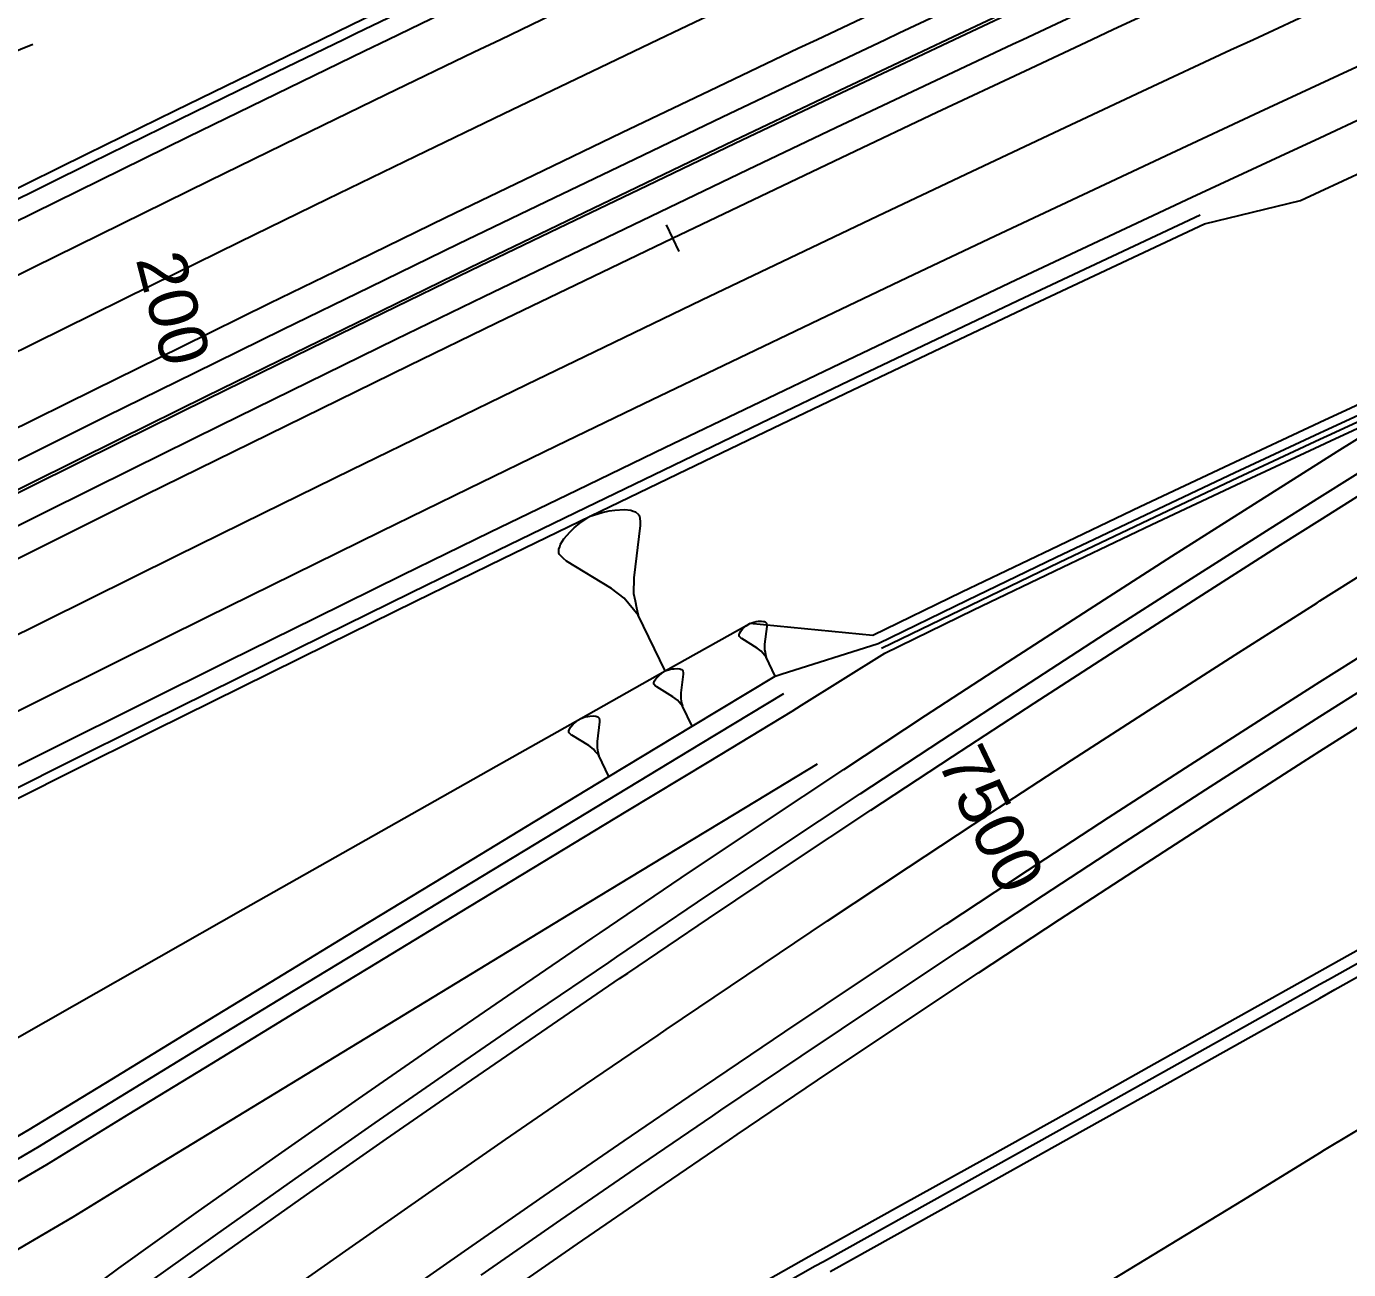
# Model space of a CAD drawing. Extents: x 387562 to 388546, y 804386 to 804945.
# Drawn here: x 388133.7 to 388201.5, y 804737 to 804800.7 of the extents above; entities that cross this region are included whole.
import ezdxf
from ezdxf.enums import TextEntityAlignment as Align

# ---------------------------------------------------------------- set-up
doc = ezdxf.new("R2010")
doc.units = 0
doc.layers.get('0').update_dxf_attribs({"linetype": 'CONTINUOUS'})
doc.styles.add('ARIAL', font='ARIAL.FON')

msp = doc.modelspace()

# ---------------------------------------------------------------- linework, layer by layer
at = {"color": 3}
msp.add_line((388166.5035, 804790.4888), (388167.1524, 804789.1365), dxfattribs=at)
at = {"color": 7}
for p, q in [((388162.0872, 804775.2111), (388162.6196, 804775.5701)), ((388162.6196, 804775.5701), (388163.2312, 804775.7657)), ((388163.2312, 804775.7657), (388163.5977, 804775.8425)), ((388163.5977, 804775.8425), (388163.8824, 804775.8796)), ((388163.8824, 804775.8796), (388164.3703, 804775.9142)), ((388164.3703, 804775.9142), (388164.6946, 804775.8697)), ((388164.6946, 804775.8697), (388164.816, 804775.8276)), ((388164.816, 804775.8276), (388164.9373, 804775.7855)), ((388164.9373, 804775.7855), (388165.0982, 804775.6617)), ((388165.0982, 804775.6617), (388165.1378, 804775.5799)), ((388165.1378, 804775.5799), (388165.175, 804775.2952)), ((388165.175, 804775.2952), (388165.1725, 804775.0921)), ((388161.2651, 804774.4089), (388161.5945, 804774.7704)), ((388161.5945, 804774.7704), (388161.8, 804774.9709)), ((388161.8, 804774.9709), (388162.0872, 804775.2111)), ((388165.1725, 804775.0921), (388164.8554, 804772.4154)), ((388161.015, 804773.8839), (388161.0571, 804774.0053)), ((388161.0571, 804774.0053), (388161.0992, 804774.1266)), ((388161.0992, 804774.1266), (388161.2651, 804774.4089)), ((388161.0125, 804773.6809), (388161.015, 804773.8839)), ((388161.0521, 804773.5992), (388161.0125, 804773.6809)), ((388161.2527, 804773.3937), (388161.0521, 804773.5992)), ((388161.4136, 804773.2698), (388161.2527, 804773.3937)), ((388163.7114, 804771.8608), (388161.4136, 804773.2698)), ((388164.8554, 804772.4154), (388164.8455, 804771.6033)), ((388164.3552, 804771.3656), (388163.7114, 804771.8608)), ((388164.5954, 804771.0783), (388164.3552, 804771.3656)), ((388164.8455, 804771.6033), (388164.9223, 804771.2368)), ((388164.9223, 804771.2368), (388164.999, 804770.8703)), ((388164.8356, 804770.7911), (388164.5954, 804771.0783)), ((388165.0758, 804770.5039), (388164.8356, 804770.7911)), ((388164.999, 804770.8703), (388165.0758, 804770.5039)), ((388166.4623, 804767.6439), (388165.0758, 804770.5039)), ((388170.4455, 804769.8069), (388170.5156, 804769.8751)), ((388170.5156, 804769.8751), (388170.6136, 804769.9567)), ((388170.6136, 804769.9567), (388170.7952, 804770.0786)), ((388170.7952, 804770.0786), (388171.0036, 804770.1448)), ((388171.0036, 804770.1448), (388171.1285, 804770.1707)), ((388171.1285, 804770.1707), (388171.2255, 804770.1831)), ((388171.2255, 804770.1831), (388171.3916, 804770.1946)), ((388171.3916, 804770.1946), (388171.5021, 804770.1792)), ((388171.5021, 804770.1792), (388171.5434, 804770.1648)), ((388171.5434, 804770.1648), (388171.5847, 804770.1504)), ((388171.6643, 804769.9141), (388171.5545, 804769.0027)), ((388171.5847, 804770.1504), (388171.6394, 804770.1081)), ((388171.6394, 804770.1081), (388171.6528, 804770.0802)), ((388171.6528, 804770.0802), (388171.6653, 804769.9832)), ((388171.6653, 804769.9832), (388171.6643, 804769.9141)), ((388170.2465, 804769.4363), (388170.2475, 804769.5054)), ((388170.26, 804769.4084), (388170.2465, 804769.4363)), ((388170.2475, 804769.5054), (388170.262, 804769.5467)), ((388170.3282, 804769.3383), (388170.26, 804769.4084)), ((388170.262, 804769.5467), (388170.2764, 804769.588)), ((388170.2764, 804769.588), (388170.3331, 804769.684)), ((388170.3829, 804769.296), (388170.3282, 804769.3383)), ((388170.3331, 804769.684), (388170.4455, 804769.8069)), ((388171.1645, 804768.8146), (388170.3829, 804769.296)), ((388171.3834, 804768.6455), (388171.1645, 804768.8146)), ((388171.465, 804768.5475), (388171.3834, 804768.6455)), ((388171.5466, 804768.4495), (388171.465, 804768.5475)), ((388171.5545, 804769.0027), (388171.5506, 804768.7261)), ((388171.5506, 804768.7261), (388171.5764, 804768.6012)), ((388171.5764, 804768.6012), (388171.6023, 804768.4764)), ((388171.6282, 804768.3515), (388171.5466, 804768.4495)), ((388171.6023, 804768.4764), (388171.6282, 804768.3515)), ((388172.0985, 804767.3765), (388171.6282, 804768.3515)), ((388165.9176, 804767.1267), (388165.9771, 804767.2279)), ((388165.9771, 804767.2279), (388166.095, 804767.3574)), ((388166.095, 804767.3574), (388166.1687, 804767.4292)), ((388166.1687, 804767.4292), (388166.2716, 804767.5153)), ((388166.2716, 804767.5153), (388166.4623, 804767.6439)), ((388166.4623, 804767.6439), (388166.6814, 804767.7139)), ((388166.6814, 804767.7139), (388166.8127, 804767.7414)), ((388166.8127, 804767.7414), (388166.9147, 804767.7547)), ((388166.9147, 804767.7547), (388167.0894, 804767.7671)), ((388167.0894, 804767.7671), (388167.2056, 804767.7512)), ((388167.2056, 804767.7512), (388167.2491, 804767.7361)), ((388167.2491, 804767.7361), (388167.2926, 804767.721)), ((388167.3768, 804767.4726), (388167.2632, 804766.5137)), ((388167.2926, 804767.721), (388167.3502, 804767.6767)), ((388167.3502, 804767.6767), (388167.3644, 804767.6474)), ((388167.3644, 804767.6474), (388167.3777, 804767.5454)), ((388167.3777, 804767.5454), (388167.3768, 804767.4726)), ((388165.8866, 804766.9671), (388165.8875, 804767.0398)), ((388165.9008, 804766.9378), (388165.8866, 804766.9671)), ((388165.8875, 804767.0398), (388165.9025, 804767.0833)), ((388165.9726, 804766.8642), (388165.9008, 804766.9378)), ((388165.9025, 804767.0833), (388165.9176, 804767.1267)), ((388166.0303, 804766.8198), (388165.9726, 804766.8642)), ((388166.8534, 804766.3151), (388166.0303, 804766.8198)), ((388167.2632, 804766.5137), (388167.2597, 804766.2228)), ((388167.084, 804766.1376), (388166.8534, 804766.3151)), ((388167.1701, 804766.0347), (388167.084, 804766.1376)), ((388167.2561, 804765.9318), (388167.1701, 804766.0347)), ((388167.3422, 804765.8289), (388167.2561, 804765.9318)), ((388167.2597, 804766.2228), (388167.2872, 804766.0915)), ((388167.2872, 804766.0915), (388167.3147, 804765.9602)), ((388167.3147, 804765.9602), (388167.3422, 804765.8289)), ((388167.8389, 804764.8044), (388167.3422, 804765.8289)), ((388161.9322, 804765.071), (388162.1321, 804765.2063)), ((388162.1321, 804765.2063), (388162.3618, 804765.2803)), ((388162.3618, 804765.2803), (388162.4995, 804765.3095)), ((388162.4995, 804765.3095), (388162.6066, 804765.3236)), ((388162.6066, 804765.3236), (388162.7899, 804765.337)), ((388162.7899, 804765.337), (388162.9119, 804765.3205)), ((388162.9119, 804765.3205), (388162.9575, 804765.3048)), ((388162.9575, 804765.3048), (388163.0031, 804765.289)), ((388163.0031, 804765.289), (388163.0637, 804765.2426)), ((388163.0637, 804765.2426), (388163.0787, 804765.2119)), ((388163.0787, 804765.2119), (388163.0928, 804765.1049)), ((388161.5294, 804764.495), (388161.5302, 804764.5713)), ((388161.5444, 804764.4643), (388161.5294, 804764.495)), ((388161.5302, 804764.5713), (388161.5459, 804764.6169)), ((388161.6199, 804764.3872), (388161.5444, 804764.4643)), ((388161.5459, 804764.6169), (388161.5617, 804764.6626)), ((388161.5617, 804764.6626), (388161.6238, 804764.7688)), ((388161.6238, 804764.7688), (388161.7473, 804764.905)), ((388161.7473, 804764.905), (388161.8245, 804764.9805)), ((388161.8245, 804764.9805), (388161.9322, 804765.071)), ((388163.0921, 804765.0286), (388162.9749, 804764.0222)), ((388163.0928, 804765.1049), (388163.0921, 804765.0286)), ((388161.6805, 804764.3408), (388161.6199, 804764.3872)), ((388162.5453, 804763.8129), (388161.6805, 804764.3408)), ((388162.7877, 804763.6272), (388162.5453, 804763.8129)), ((388162.9749, 804764.0222), (388162.9718, 804763.7169)), ((388162.8782, 804763.5194), (388162.7877, 804763.6272)), ((388162.9687, 804763.4116), (388162.8782, 804763.5194)), ((388163.0592, 804763.3038), (388162.9687, 804763.4116)), ((388162.9718, 804763.7169), (388163.0009, 804763.5792)), ((388163.0009, 804763.5792), (388163.03, 804763.4415)), ((388163.03, 804763.4415), (388163.0592, 804763.3038)), ((388163.5825, 804762.2298), (388163.0592, 804763.3038))]:
    msp.add_line(p, q, dxfattribs=at)
at = {"color": 1}
msp.add_line((388170.7952, 804770.0792), (388177.1051, 804769.4668), dxfattribs=at)
at = {"color": 1, "linetype": 'CONTINUOUS'}
for points in [[(388148.8302, 804800), (388150.4049, 804800.7654), (388154.9368, 804802.9569), (388159.4731, 804805.1393), (388164.0138, 804807.3127), (388168.5588, 804809.4769), (388173.1081, 804811.6321), (388177.6617, 804813.7782), (388182.2197, 804815.9152), (388186.7818, 804818.043), (388191.3482, 804820.1617), (388195.9189, 804822.2713), (388200, 804824.145)], [(388149.974, 804800), (388150.623, 804800.3155), (388155.154, 804802.5065), (388159.6894, 804804.6885), (388164.2292, 804806.8615), (388168.7733, 804809.0253), (388173.3217, 804811.18), (388177.8745, 804813.3257), (388182.4315, 804815.4622), (388186.9927, 804817.5897), (388191.5582, 804819.708), (388196.128, 804821.8171), (388200, 804823.5949)], [(388180.9142, 804800), (388183.5537, 804801.2439), (388188.0865, 804803.3692), (388192.6236, 804805.4853), (388197.1649, 804807.5923), (388200, 804808.9009)], [(388181.2661, 804800), (388183.6175, 804801.1082), (388188.1501, 804803.2333), (388192.6869, 804805.3493), (388197.2279, 804807.4562), (388200, 804808.7357)], [(388100, 804760.0513), (388102.7086, 804761.4492), (388107.162, 804763.7361), (388111.62, 804766.0142), (388116.0825, 804768.2834), (388120.5496, 804770.5436), (388125.0211, 804772.7948), (388129.4972, 804775.0372), (388133.9777, 804777.2705), (388138.4627, 804779.4949), (388142.9521, 804781.7104), (388147.4459, 804783.9168), (388151.9442, 804786.1143), (388156.4468, 804788.3027), (388160.9538, 804790.4822), (388165.4652, 804792.6526), (388169.9808, 804794.814), (388174.5008, 804796.9664), (388179.0251, 804799.1097), (388180.9142, 804800)], [(388100, 804759.8825), (388102.7773, 804761.3158), (388107.2304, 804763.6026), (388111.6881, 804765.8806), (388116.1504, 804768.1496), (388120.6171, 804770.4097), (388125.0884, 804772.6608), (388129.5642, 804774.903), (388134.0445, 804777.1362), (388138.5292, 804779.3605), (388143.0183, 804781.5758), (388147.5119, 804783.7821), (388152.0099, 804785.9794), (388156.5122, 804788.1678), (388161.019, 804790.3471), (388165.5301, 804792.5174), (388170.0455, 804794.6786), (388174.5652, 804796.8309), (388179.0892, 804798.9741), (388181.2661, 804800)], [(388100, 804775.0656), (388101.0754, 804775.6179), (388105.5571, 804777.9081), (388110.0434, 804780.1893), (388114.5343, 804782.4616), (388119.0297, 804784.7249), (388123.5296, 804786.9791), (388128.034, 804789.2244), (388132.5429, 804791.4607), (388137.0563, 804793.6879), (388141.5741, 804795.9062), (388146.0963, 804798.1153), (388149.974, 804800)], [(388100, 804775.6277), (388100.8474, 804776.0629), (388105.33, 804778.3535), (388109.8172, 804780.6352), (388114.309, 804782.9079), (388118.8053, 804785.1717), (388123.3061, 804787.4264), (388127.8114, 804789.6721), (388132.3212, 804791.9089), (388136.8355, 804794.1365), (388141.3542, 804796.3552), (388145.8773, 804798.5648), (388148.8302, 804800)], [(388200, 804750.8792), (388200.7713, 804751.311), (388205.0678, 804753.719), (388205.7206, 804754.0872), (388209.9748, 804756.5621), (388214.228, 804759.0435), (388218.4817, 804761.528), (388222.7361, 804764.0156), (388226.9912, 804766.5063), (388231.247, 804769.0001), (388235.5037, 804771.497), (388239.7611, 804773.9972), (388243.5006, 804776.1887), (388244.0229, 804776.4927), (388248.2626, 804779.0434), (388252.4276, 804781.7681), (388256.5613, 804784.572), (388260.6982, 804787.3772), (388264.8375, 804790.1862), (388268.9792, 804792.9989), (388273.12, 804795.823), (388277.2895, 804798.5901), (388279.4763, 804800)], [(388200, 804752.2518), (388200.1213, 804752.3197), (388204.4219, 804754.7303), (388208.7192, 804757.1419), (388205.2117, 804755.1698), (388209.4665, 804757.6491), (388213.7218, 804760.1315), (388217.9778, 804762.617), (388222.2343, 804765.1056), (388226.4916, 804767.5973), (388230.7496, 804770.0921), (388235.0084, 804772.5901), (388239.2681, 804775.0912), (388243.0095, 804777.2836), (388243.5321, 804777.5878), (388247.7739, 804780.1394), (388251.9412, 804782.865), (388256.077, 804785.6699), (388260.2161, 804788.4761), (388264.3576, 804791.286), (388268.5015, 804794.0997), (388272.6445, 804796.9248), (388276.8162, 804799.6928), (388277.2927, 804800)], [(388200, 804763.523), (388203.3361, 804765.6445), (388207.5321, 804768.2893), (388211.7386, 804770.9173), (388215.9556, 804773.5285), (388220.1831, 804776.1228), (388224.4208, 804778.7002), (388228.6689, 804781.2606), (388232.9272, 804783.8039), (388237.1956, 804786.3303), (388241.4942, 804788.8515), (388245.7667, 804791.5173), (388247.4925, 804792.6569), (388249.9407, 804794.266), (388254.1097, 804796.987), (388258.2906, 804799.6919), (388258.771, 804800)], [(388200, 804778.3176), (388200.8878, 804778.8772), (388205.1368, 804781.5317), (388209.3963, 804784.1692), (388213.6663, 804786.7897), (388217.9468, 804789.393), (388222.2377, 804791.9792), (388226.5389, 804794.5482), (388230.8503, 804797.1), (388235.1719, 804799.6346), (388235.8008, 804800)], [(388200, 804780.3849), (388204.5442, 804782.4845), (388208.8075, 804785.1243), (388213.0814, 804787.7471), (388217.3657, 804790.3528), (388221.6605, 804792.9413), (388225.9655, 804795.5127), (388230.2808, 804798.0667), (388233.5772, 804800)], [(388200, 804792.2065), (388203.5275, 804793.8432), (388208.0455, 804795.9284), (388212.5676, 804798.0047), (388216.9366, 804800)], [(388131.3716, 804760.1499), (388135.8223, 804762.3796), (388140.2775, 804764.6003), (388144.7371, 804766.8121), (388149.2012, 804769.015), (388153.6696, 804771.209), (388158.1424, 804773.394), (388162.6196, 804775.5701), (388167.1011, 804777.7373), (388171.587, 804779.8954), (388176.0771, 804782.0446), (388180.5716, 804784.1848), (388185.0703, 804786.316), (388189.5733, 804788.4382), (388194.0805, 804790.5514), (388199.0137, 804791.7489), (388200, 804792.2065)], [(388100, 804744.6791), (388100.1118, 804744.7374), (388104.5318, 804747.0296), (388108.9564, 804749.3129), (388113.3855, 804751.5874), (388117.8191, 804753.8531), (388122.2573, 804756.1098), (388126.7, 804758.3577), (388131.1472, 804760.5967), (388135.5988, 804762.8268), (388140.0549, 804765.048), (388144.5154, 804767.2603), (388148.9804, 804769.4636), (388153.4497, 804771.6581), (388157.9234, 804773.8435), (388162.4015, 804776.02), (388166.8839, 804778.1876), (388171.3707, 804780.3462), (388175.8617, 804782.4958), (388180.3571, 804784.6364), (388184.8567, 804786.7681), (388189.3606, 804788.8907), (388193.8687, 804791.0043)], [(388200, 804742.9557), (388200.2411, 804743.1047), (388204.4376, 804745.6213), (388208.6317, 804748.1395), (388212.8235, 804750.6593), (388208.5409, 804748.0873), (388212.698, 804750.7387), (388216.8039, 804753.5063), (388220.9402, 804756.2154), (388225.1077, 804758.8638), (388229.3209, 804761.4188), (388233.5254, 804763.9981), (388237.6813, 804766.6908), (388241.9103, 804769.2283), (388245.6248, 804771.453), (388246.1437, 804771.7617), (388250.3551, 804774.3503), (388254.4921, 804777.113), (388258.5978, 804779.955), (388262.7069, 804782.7984), (388266.8186, 804785.6457), (388270.9328, 804788.4968)], [(388177.1051, 804769.4668), (388181.6618, 804771.6855), (388186.2252, 804773.8846), (388190.7952, 804776.0641), (388195.3718, 804778.2239), (388199.9548, 804780.364), (388200, 804780.3849)], [(388134.4572, 804734.0453), (388138.4695, 804737.0469), (388142.5516, 804739.9514), (388146.6453, 804742.8396), (388150.7505, 804745.7113), (388154.8672, 804748.5667), (388158.9953, 804751.4055), (388162.7238, 804753.9488), (388163.1347, 804754.2278), (388167.2854, 804757.0336), (388171.4472, 804759.8227), (388175.6202, 804762.5951), (388179.8042, 804765.3508), (388183.9992, 804768.0898), (388188.2051, 804770.812), (388192.4219, 804773.5173), (388196.6495, 804776.2057), (388200, 804778.3176)], [(388172.0986, 804767.3768), (388172.3946, 804767.4712), (388177.3793, 804769.0487)], [(388172.967, 804765.5747), (388173.4486, 804765.8779), (388177.7083, 804768.5469)], [(388100, 804722.3401), (388100.4918, 804722.5896), (388104.8989, 804724.8209), (388109.1595, 804727.3336), (388113.4227, 804729.8435), (388117.6885, 804732.3506), (388121.957, 804734.8551), (388126.2281, 804737.3568), (388130.5019, 804739.8558), (388134.7783, 804742.3521), (388139.0089, 804744.9424), (388143.2427, 804747.5303), (388147.4795, 804750.1156), (388151.7195, 804752.6984), (388155.9627, 804755.2787), (388160.209, 804757.8566), (388164.4586, 804760.4319), (388168.7113, 804763.0047), (388172.9674, 804765.5751)], [(388157.8952, 804735.4544), (388161.9708, 804738.2813), (388166.0576, 804741.0918), (388169.7489, 804743.6096), (388170.1557, 804743.8859), (388174.265, 804746.6637), (388178.3853, 804749.4249), (388182.5166, 804752.1697), (388186.6589, 804754.8979), (388190.812, 804757.6095), (388194.976, 804760.3045), (388199.1507, 804762.9829), (388200, 804763.523)], [(388100, 804718.9766), (388101.8863, 804719.9333), (388106.288, 804722.1619), (388110.5433, 804724.6718), (388114.8012, 804727.1789), (388119.0617, 804729.6833), (388123.3248, 804732.185), (388127.5905, 804734.684), (388131.859, 804737.1803), (388136.1301, 804739.6739), (388140.3553, 804742.2615), (388144.5837, 804744.8467), (388148.8152, 804747.4293), (388153.0498, 804750.0095), (388157.2876, 804752.5871), (388161.5285, 804755.1623), (388165.7727, 804757.735), (388170.0201, 804760.3052), (388174.2707, 804762.873)], [(388169.9275, 804735.4403), (388173.8122, 804737.6295), (388174.2411, 804737.8682), (388178.5643, 804740.2759), (388182.8834, 804742.6838), (388187.1985, 804745.092), (388191.5097, 804747.5007), (388195.8173, 804749.9098), (388200, 804752.2518)], [(388174.9151, 804736.8754), (388179.2343, 804739.2804), (388183.5494, 804741.6856), (388187.8605, 804744.0912), (388192.1678, 804746.4972), (388196.4713, 804748.9037), (388200, 804750.8792)], [(388130.4037, 804700), (388133.9089, 804701.2471), (388134.9611, 804701.7285), (388138.4446, 804703.3626), (388142.8851, 804705.7256), (388146.6995, 804708.9354), (388150.5046, 804711.9045), (388154.6832, 804714.3556), (388158.8651, 804716.9265), (388163.0165, 804719.5362), (388167.2004, 804722.0957), (388171.4223, 804724.5961), (388175.3473, 804727.5252), (388178.9589, 804730.0549), (388179.3585, 804730.3303), (388183.5316, 804732.8958), (388187.7143, 804735.4439), (388191.8947, 804737.9926), (388196.0787, 804740.5332), (388200, 804742.9557)]]:
    msp.add_lwpolyline(points, dxfattribs=at)
at = {"color": 2, "linetype": 'CONTINUOUS'}
for points in [[(388152.2677, 804800), (388155.5885, 804801.6058), (388160.1221, 804803.787), (388164.66, 804805.959), (388169.2023, 804808.122), (388173.749, 804810.2759), (388178.2999, 804812.4207), (388182.8551, 804814.5564), (388187.4145, 804816.683), (388191.9782, 804818.8004), (388196.5461, 804820.9087), (388200, 804822.4945)], [(388177.7512, 804800), (388178.4484, 804800.3303), (388182.9794, 804802.4657), (388187.5147, 804804.592), (388192.0542, 804806.7093), (388196.5979, 804808.8175), (388200, 804810.3877)], [(388184.7874, 804800), (388188.7855, 804801.8745), (388193.3195, 804803.9892), (388197.8578, 804806.0949), (388200, 804807.0836)], [(388100, 804761.5705), (388102.0907, 804762.6495), (388106.5465, 804764.9377), (388111.0069, 804767.217), (388115.4718, 804769.4873), (388119.9413, 804771.7488), (388124.4152, 804774.0012), (388128.8937, 804776.2448), (388133.3766, 804778.4794), (388137.864, 804780.705), (388142.3559, 804782.9216), (388146.8521, 804785.1292), (388151.3528, 804787.3279), (388155.8579, 804789.5175), (388160.3673, 804791.6981), (388164.8811, 804793.8697), (388169.3992, 804796.0323), (388173.9216, 804798.1858), (388177.7512, 804800)], [(388100, 804758.1946), (388103.4639, 804759.9822), (388107.9143, 804762.2676), (388112.3693, 804764.5442), (388116.8289, 804766.8118), (388121.293, 804769.0705), (388125.7616, 804771.3203), (388130.2347, 804773.5612), (388134.7123, 804775.7931), (388139.1943, 804778.016), (388143.6808, 804780.23), (388148.1717, 804782.435), (388152.6669, 804784.631), (388157.1666, 804786.818), (388161.6706, 804788.996), (388166.179, 804791.165), (388170.6917, 804793.325), (388175.2087, 804795.4759), (388179.73, 804797.6178), (388184.2556, 804799.7507), (388184.7874, 804800)], [(388100, 804773.9415), (388101.5313, 804774.7278), (388106.0113, 804777.0171), (388110.4958, 804779.2975), (388114.9849, 804781.5688), (388119.4785, 804783.8312), (388123.9766, 804786.0846), (388128.4793, 804788.329), (388132.9864, 804790.5644), (388137.4979, 804792.7907), (388142.0139, 804795.0081), (388146.5344, 804797.2164), (388151.0592, 804799.4156), (388152.2677, 804800)], [(388200, 804776.5445), (388201.6851, 804777.6067), (388205.929, 804780.258), (388210.1834, 804782.8923), (388214.4484, 804785.5097), (388218.7237, 804788.1099), (388223.0095, 804790.693), (388227.3055, 804793.2589), (388231.6118, 804795.8077), (388235.9282, 804798.3392), (388238.7862, 804800)], [(388200, 804765.3006), (388202.5337, 804766.9118), (388206.7348, 804769.5598), (388210.9464, 804772.1911), (388215.1685, 804774.8054), (388219.4011, 804777.4028), (388223.644, 804779.9833), (388227.8972, 804782.5468), (388232.1606, 804785.0933), (388236.4341, 804787.6226), (388240.7178, 804790.1349), (388244.9336, 804792.7647), (388246.6233, 804793.9249), (388249.0443, 804795.5803), (388253.1677, 804798.3802), (388255.5738, 804800)], [(388200, 804794.9625), (388202.4776, 804796.112), (388207.0001, 804798.1994), (388210.9219, 804800)], [(388100, 804745.8059), (388104.0723, 804747.9178), (388108.4986, 804750.202), (388112.9295, 804752.4774), (388117.365, 804754.744), (388121.8049, 804757.0017), (388126.2494, 804759.2505), (388130.6984, 804761.4904), (388135.1518, 804763.7214), (388139.6097, 804765.9434), (388144.072, 804768.1566), (388148.5387, 804770.3608), (388153.0099, 804772.5561), (388157.4854, 804774.7425), (388161.9652, 804776.9199), (388166.4495, 804779.0883), (388170.938, 804781.2478), (388175.4309, 804783.3982), (388179.928, 804785.5397), (388184.4295, 804787.6722), (388188.9351, 804789.7957), (388193.4451, 804791.9102), (388197.9592, 804794.0156), (388200, 804794.9625)], [(388139.3415, 804735.8264), (388143.4188, 804738.7275), (388147.5076, 804741.6122), (388151.6079, 804744.4805), (388155.7197, 804747.3324), (388159.8428, 804750.1679), (388163.5668, 804752.7081), (388163.9772, 804752.9868), (388168.1229, 804755.7892), (388172.2798, 804758.5749), (388176.4477, 804761.3441), (388180.6268, 804764.0965), (388184.8167, 804766.8322), (388189.0176, 804769.5511), (388193.2294, 804772.2532), (388197.4519, 804774.9384), (388200, 804776.5445)], [(388157.0378, 804736.6853), (388161.1183, 804739.5155), (388165.2102, 804742.3294), (388168.9059, 804744.8503), (388169.3132, 804745.127), (388173.4274, 804747.908), (388177.5527, 804750.6727), (388181.689, 804753.4207), (388185.8363, 804756.1523), (388189.9945, 804758.8672), (388194.1635, 804761.5654), (388198.3432, 804764.247), (388200, 804765.3006)]]:
    msp.add_lwpolyline(points, dxfattribs=at)
at = {"color": 7, "linetype": 'CONTINUOUS'}
for points in [[(388158.0172, 804800), (388161.2037, 804801.533), (388165.7371, 804803.7029), (388170.2749, 804805.8638), (388174.817, 804808.0155), (388179.3634, 804810.1582), (388183.9141, 804812.2918), (388188.469, 804814.4162), (388193.0281, 804816.5316), (388197.5915, 804818.6378), (388200, 804819.7436)], [(388166.1076, 804800), (388167.245, 804800.5444), (388171.7765, 804802.7023), (388176.3123, 804804.851), (388180.8523, 804806.9907), (388185.3967, 804809.1213), (388189.9452, 804811.2428), (388194.4981, 804813.3552), (388199.0551, 804815.4585), (388200, 804815.8923)], [(388174.2475, 804800), (388177.8075, 804801.6865), (388182.3413, 804803.8232), (388186.8793, 804805.9508), (388191.4215, 804808.0694), (388195.968, 804810.1788), (388200, 804812.0398)], [(388188.3209, 804800), (388189.4209, 804800.5157), (388193.9522, 804802.6292), (388198.4878, 804804.7336), (388200, 804805.4316)], [(388196.6015, 804800), (388199.9577, 804801.5572), (388200, 804801.5767)], [(388100, 804752.5647), (388101.3154, 804753.2469), (388105.7524, 804755.5366), (388110.194, 804757.8175), (388114.6401, 804760.0896), (388119.0907, 804762.3527), (388123.5459, 804764.6069), (388128.0056, 804766.8522), (388132.4698, 804769.0885), (388136.9384, 804771.316), (388141.4114, 804773.5345), (388145.8889, 804775.744), (388150.3708, 804777.9446), (388154.8571, 804780.1362), (388159.3478, 804782.3189), (388163.8428, 804784.4925), (388168.3422, 804786.6572), (388172.8459, 804788.8128), (388177.3539, 804790.9595), (388181.8661, 804793.0971), (388186.3827, 804795.2257), (388190.9035, 804797.3453), (388195.4285, 804799.4558), (388196.6015, 804800)], [(388100, 804763.2585), (388101.4042, 804763.9831), (388105.8626, 804766.2727), (388110.3257, 804768.5533), (388114.7933, 804770.8251), (388119.2654, 804773.0879), (388123.742, 804775.3417), (388128.2232, 804777.5866), (388132.7088, 804779.8225), (388137.1989, 804782.0494), (388141.6934, 804784.2674), (388146.1924, 804786.4763), (388150.6958, 804788.6763), (388155.2035, 804790.8672), (388159.7157, 804793.0492), (388164.2321, 804795.2221), (388168.753, 804797.3859), (388173.2781, 804799.5407), (388174.2475, 804800)], [(388100, 804756.5066), (388104.1504, 804758.6485), (388108.5982, 804760.9326), (388113.0506, 804763.2078), (388117.5075, 804765.4741), (388121.9689, 804767.7314), (388126.4348, 804769.9799), (388130.9052, 804772.2194), (388135.3801, 804774.45), (388139.8595, 804776.6716), (388144.3432, 804778.8842), (388148.8314, 804781.0879), (388153.324, 804783.2826), (388157.821, 804785.4683), (388162.3223, 804787.645), (388166.828, 804789.8127), (388171.338, 804791.9713), (388175.8523, 804794.121), (388180.3709, 804796.2616), (388184.8937, 804798.3932), (388188.3209, 804800)], [(388100, 804771.1311), (388102.6711, 804772.5028), (388107.1466, 804774.7898), (388111.6267, 804777.0679), (388116.1113, 804779.337), (388120.6005, 804781.5971), (388125.0941, 804783.8483), (388129.5923, 804786.0904), (388134.0949, 804788.3236), (388138.602, 804790.5478), (388143.1135, 804792.7629), (388147.6295, 804794.969), (388152.1498, 804797.1661), (388156.6746, 804799.3541), (388158.0172, 804800)], [(388100, 804767.1966), (388104.2669, 804769.3877), (388108.7362, 804771.6716), (388113.21, 804773.9465), (388117.6884, 804776.2124), (388122.1713, 804778.4694), (388126.6587, 804780.7174), (388131.1506, 804782.9565), (388135.6469, 804785.1865), (388140.1477, 804787.4076), (388144.653, 804789.6196), (388149.1626, 804791.8226), (388153.6767, 804794.0166), (388158.1951, 804796.2016), (388162.7179, 804798.3776), (388166.1076, 804800)], [(388100, 804786.0389), (388101.1658, 804786.5228), (388105.8531, 804788.4504), (388110.5464, 804790.3628), (388115.2456, 804792.2598), (388119.9505, 804794.1414), (388124.6613, 804796.0077), (388129.3778, 804797.8585), (388134.0747, 804799.7452)], [(388200, 804779.1804), (388200.5395, 804779.4323), (388205.1251, 804781.5504), (388209.3848, 804784.188), (388213.6549, 804786.8085), (388217.9355, 804789.4118), (388222.2264, 804791.9981), (388226.5277, 804794.5672), (388230.8392, 804797.119), (388235.1609, 804799.6536), (388235.757, 804800)], [(388200, 804779.8375), (388200.2206, 804779.9405), (388204.8083, 804782.0599), (388209.0699, 804784.6987), (388213.3421, 804787.3205), (388217.6247, 804789.9251), (388221.9177, 804792.5126), (388226.221, 804795.0829), (388230.5346, 804797.6359), (388234.5655, 804800)], [(388200, 804779.509), (388200.38, 804779.6864), (388204.9667, 804781.8052), (388209.2273, 804784.4433), (388213.4985, 804787.0645), (388217.7801, 804789.6685), (388222.0721, 804792.2553), (388226.3743, 804794.825), (388230.6869, 804797.3775), (388235.0096, 804799.9126), (388235.1599, 804800)], [(388200, 804775.3624), (388202.2167, 804776.7596), (388206.4571, 804779.4088), (388210.7082, 804782.0411), (388214.9697, 804784.6563), (388219.2416, 804787.2545), (388223.524, 804789.8355), (388227.8166, 804792.3994), (388232.1194, 804794.9461), (388236.4324, 804797.4755), (388240.7554, 804799.9877), (388240.7766, 804800)], [(388200, 804767.0782), (388201.7313, 804768.1792), (388205.9374, 804770.8304), (388210.1542, 804773.4648), (388214.3814, 804776.0823), (388218.6191, 804778.6829), (388222.8671, 804781.2665), (388227.1254, 804783.833), (388231.394, 804786.3826), (388235.6727, 804788.915), (388239.9615, 804791.4303), (388242.5396, 804792.9312), (388244.1825, 804794.0631), (388245.8743, 804795.2246), (388248.2985, 804796.8817), (388252.427, 804799.6846), (388252.8956, 804800)], [(388200, 804797.7185), (388201.4276, 804798.3808), (388204.9357, 804800)], [(388100, 804748.622), (388102.9236, 804750.1382), (388107.3544, 804752.4248), (388111.7897, 804754.7025), (388116.2296, 804756.9713), (388120.674, 804759.2313), (388125.123, 804761.4823), (388129.5764, 804763.7244), (388134.0343, 804765.9577), (388138.4966, 804768.182), (388142.9634, 804770.3974), (388147.4346, 804772.6038), (388151.9103, 804774.8013), (388156.3903, 804776.9899), (388160.8746, 804779.1695), (388165.3634, 804781.3401), (388169.8564, 804783.5017), (388174.3538, 804785.6543), (388178.8555, 804787.798), (388183.3614, 804789.9326), (388187.8716, 804792.0582), (388192.3861, 804794.1748), (388196.9047, 804796.2823), (388200, 804797.7185)], [(388200, 804771.2251), (388204.0771, 804773.795), (388208.3057, 804776.4368), (388212.5448, 804779.0617), (388216.7944, 804781.6696), (388221.0544, 804784.2605), (388225.3247, 804786.8343), (388229.6053, 804789.391), (388233.896, 804791.9305), (388238.1969, 804794.4529), (388240.7823, 804795.9581)], [(388177.3793, 804769.0487), (388181.9343, 804771.2663), (388186.496, 804773.4643), (388191.0643, 804775.6427), (388195.6392, 804777.8014), (388200, 804779.8375)], [(388177.5438, 804768.7978), (388182.0978, 804771.0148), (388186.6585, 804773.2121), (388191.2258, 804775.3899), (388195.7997, 804777.548), (388200, 804779.509)], [(388177.7083, 804768.5469), (388182.2613, 804770.7632), (388186.821, 804772.96), (388191.3873, 804775.1371), (388195.9602, 804777.2945), (388200, 804779.1804)], [(388139.9229, 804735.0128), (388143.9969, 804737.9115), (388148.0824, 804740.7939), (388152.1795, 804743.66), (388156.2879, 804746.5096), (388160.4078, 804749.3428), (388164.1288, 804751.8809), (388164.5389, 804752.1595), (388168.6813, 804754.9596), (388172.8348, 804757.7431), (388176.9995, 804760.51), (388181.1751, 804763.2603), (388185.3618, 804765.9938), (388189.5593, 804768.7105), (388193.7677, 804771.4104), (388197.9868, 804774.0935), (388200, 804775.3624)], [(388146.0203, 804735.0557), (388150.0944, 804737.93), (388154.18, 804740.788), (388158.2769, 804743.6297), (388162.3852, 804746.4549), (388166.0959, 804748.986), (388166.5048, 804749.2637), (388170.6356, 804752.056), (388174.7775, 804754.8318), (388178.9305, 804757.5909), (388183.0944, 804760.3334), (388187.2694, 804763.0593), (388191.4551, 804765.7684), (388195.6517, 804768.4608), (388199.8591, 804771.1363), (388200, 804771.2251)], [(388100, 804730.8051), (388101.3799, 804731.5571), (388105.733, 804733.9247), (388110.0882, 804736.2891), (388114.4453, 804738.6506), (388118.8046, 804741.0089), (388123.1658, 804743.3642), (388127.5292, 804745.7164), (388131.8946, 804748.0656), (388136.2065, 804750.5227), (388140.5209, 804752.977), (388144.8379, 804755.4284), (388149.1575, 804757.8771), (388153.4797, 804760.323), (388157.8046, 804762.766), (388162.1321, 804765.2063), (388166.4623, 804767.6439), (388170.7952, 804770.0786)], [(388100, 804724.5821), (388103.9729, 804726.5936), (388108.237, 804729.1081), (388112.5037, 804731.6198), (388116.7731, 804734.1288), (388121.0451, 804736.6351), (388125.3198, 804739.1386), (388129.5971, 804741.6395), (388133.8772, 804744.1376), (388138.1114, 804746.7297), (388142.3486, 804749.3193), (388146.5891, 804751.9064), (388150.8327, 804754.491), (388155.0794, 804757.0731), (388159.3293, 804759.6527), (388163.5825, 804762.2298), (388167.8389, 804764.8044), (388172.0985, 804767.3765)], [(388152.1064, 804735.0661), (388156.1805, 804737.9161), (388160.2659, 804740.7498), (388164.3627, 804743.5671), (388168.0629, 804746.091), (388168.4707, 804746.368), (388172.5899, 804749.1524), (388176.7201, 804751.9204), (388180.8615, 804754.6718), (388185.0137, 804757.4066), (388189.1769, 804760.1248), (388193.351, 804762.8263), (388197.5358, 804765.5111), (388200, 804767.0782)], [(388100, 804723.4613), (388100.027, 804723.475), (388104.4359, 804725.7073), (388108.6983, 804728.2208), (388112.9632, 804730.7316), (388117.2308, 804733.2397), (388121.501, 804735.7451), (388125.7739, 804738.2477), (388130.0495, 804740.7476), (388134.3278, 804743.2448), (388138.5602, 804745.8361), (388142.7957, 804748.4248), (388147.0343, 804751.011), (388151.2761, 804753.5947), (388155.521, 804756.1759), (388159.7692, 804758.7546), (388164.0205, 804761.3308), (388168.2751, 804763.9046), (388172.5329, 804766.4758)], [(388209.0402, 804756.6349), (388204.7449, 804754.2247), (388200.4463, 804751.8153), (388200, 804751.5655)], [(388200, 804751.5655), (388196.1443, 804749.4068), (388191.8388, 804746.9989), (388187.5295, 804744.5916), (388183.2164, 804742.1847), (388178.8993, 804739.7782), (388174.5781, 804737.3718), (388174.1494, 804737.1333), (388170.2665, 804734.9452)]]:
    msp.add_lwpolyline(points, dxfattribs=at)
at = {"color": 3, "linetype": 'CONTINUOUS'}
for points in [[(388188.3209, 804800), (388189.4209, 804800.5157), (388193.9522, 804802.6292), (388198.4878, 804804.7336), (388200, 804805.4316)], [(388100, 804756.5066), (388104.1504, 804758.6485), (388108.5982, 804760.9326), (388113.0506, 804763.2078), (388117.5075, 804765.4741), (388121.9689, 804767.7314), (388126.4348, 804769.9799), (388130.9052, 804772.2194), (388135.3801, 804774.45), (388139.8595, 804776.6716), (388144.3432, 804778.8842), (388148.8314, 804781.0879), (388153.324, 804783.2826), (388157.821, 804785.4683), (388162.3223, 804787.645), (388166.828, 804789.8127), (388171.338, 804791.9713), (388175.8523, 804794.121), (388180.3709, 804796.2616), (388184.8937, 804798.3932), (388188.3209, 804800)], [(388200, 804775.3624), (388202.2167, 804776.7596), (388206.4571, 804779.4088), (388210.7082, 804782.0411), (388214.9697, 804784.6563), (388219.2416, 804787.2545), (388223.524, 804789.8355), (388227.8166, 804792.3994), (388232.1194, 804794.9461), (388236.4324, 804797.4755), (388240.7554, 804799.9877), (388240.7766, 804800)], [(388139.9229, 804735.0128), (388143.9969, 804737.9115), (388148.0824, 804740.7939), (388152.1795, 804743.66), (388156.2879, 804746.5096), (388160.4078, 804749.3428), (388164.1288, 804751.8809), (388164.5389, 804752.1595), (388168.6813, 804754.9596), (388172.8348, 804757.7431), (388176.9995, 804760.51), (388181.1751, 804763.2603), (388185.3618, 804765.9938), (388189.5593, 804768.7105), (388193.7677, 804771.4104), (388197.9868, 804774.0935), (388200, 804775.3624)]]:
    msp.add_lwpolyline(points, dxfattribs=at)

# ---------------------------------------------------------------- texts
at = {"color": 2, "style": 'ARIAL'}
for s, rotation, p in [('200', 284.455, (388141.7505, 804789.3619)), ('7500', 295.635, (388182.6245, 804764.1176))]:
    msp.add_text(s, height=2.5, rotation=rotation, dxfattribs=at).set_placement(p, align=Align.TOP_LEFT)

doc.saveas('drawing.dxf')
